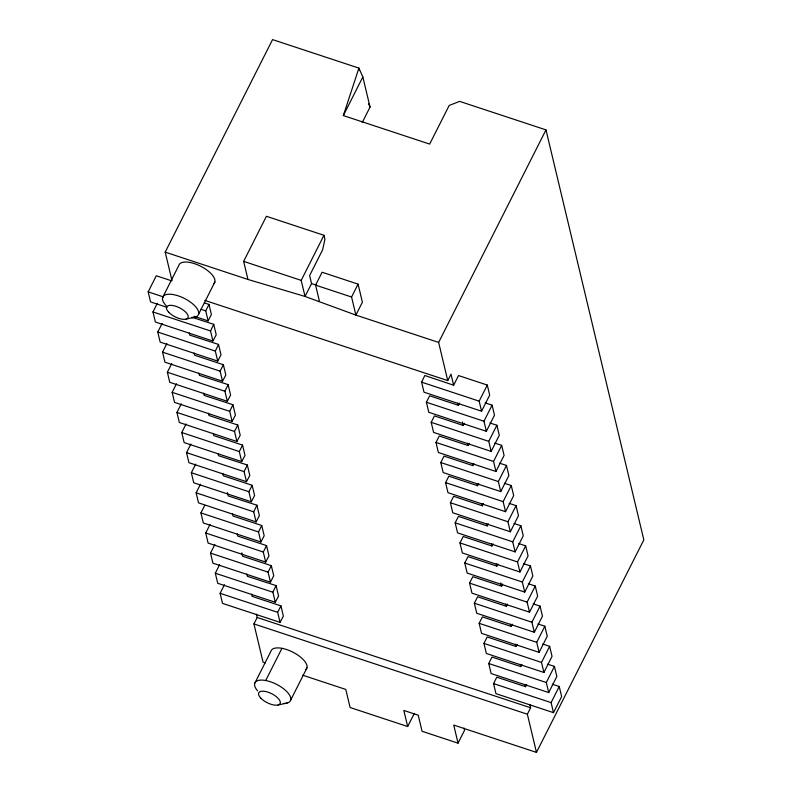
<?xml version="1.0" encoding="UTF-8"?>
<svg xmlns="http://www.w3.org/2000/svg" width="792" height="792" viewBox="0 0 792 792"><rect width="100%" height="100%" fill="white"/><g stroke="black" fill="none" stroke-linecap="round" stroke-linejoin="round"><path stroke-width="1.19" d="M302.673 675.2L345.787 689.436L350.104 707.523L407.672 726.531L403.831 710.454L418.226 715.206L422.067 731.283L458.043 743.163L453.727 725.076L536.471 752.4L643.827 539.867L545.985 129.888L459.647 101.376L449.193 105.445L429.67 144.085L343.332 115.573L358.905 68.112L272.557 39.6L165.201 252.133L172.032 280.774M157.301 303.376L152.965 311.959L155.361 322.007L212.929 341.015L210.533 330.967L213.741 324.324L191.902 317.255M162.103 323.473L157.766 332.056L160.162 342.104L217.721 361.112L215.325 351.064L218.533 344.421L189.803 335.125L189.268 332.887M171.696 363.667L167.359 372.25L169.755 382.298L227.314 401.306L224.918 391.258L228.126 384.625L199.386 375.319L198.861 373.082M176.487 383.764L172.151 392.347L174.547 402.395L232.115 421.403L229.72 411.355L232.917 404.722L204.188 395.416L203.653 393.178M190.882 444.055L186.536 452.638L188.941 462.686L246.5 481.694L244.104 471.646L247.312 465.013L218.572 455.707L218.038 453.469M200.465 484.249L196.129 492.832L198.535 502.88L256.093 521.888L253.697 511.84L256.905 505.207L228.165 495.901L227.363 492.555M219.651 564.637L215.315 573.22L217.711 583.268L275.279 602.276L272.884 592.228L276.081 585.595L247.351 576.289L246.817 574.052M421.601 382.15L424.809 375.507L453.638 385.219L458.518 375.557L487.298 385.06L489.694 395.109L481.566 411.206L423.997 392.198L421.601 382.15L479.16 401.158L481.566 411.206M167.013 307.345L150.569 301.91L148.173 291.862L156.301 275.764L171.27 280.705M162.598 297.554L178.863 265.36A19.889 8.375 26.8 0 1 201.534 266.686A19.889 8.375 26.8 0 1 213.642 283.863M194.06 352.985L194.594 355.222L223.374 364.726L225.819 374.972L222.522 381.209L164.954 362.201L162.558 352.153L166.894 343.57M198.594 314.236L214.86 282.031M194.04 316.265L208.138 320.918L205.732 310.87L208.989 304.435L204.385 302.91M208.138 320.918L211.385 314.483L208.989 304.435M247.955 279.457L243.639 261.37L266.409 216.285L323.968 235.293L324.928 239.313L322.641 249.777L309.623 275.537L311.543 283.576L305.039 296.455L247.955 279.457L165.201 252.133M208.454 413.275L208.979 415.513L237.768 425.017L240.214 435.263L236.907 441.5L179.348 422.492L176.943 412.444L181.289 403.861M213.246 433.373L213.781 435.61L242.56 445.114L245.005 455.36L241.709 461.597L184.14 442.589L181.744 432.541L186.08 423.958M343.332 115.573L362.845 76.933L358.905 68.112L359.459 70.429M222.522 381.209L220.126 371.161L223.374 364.726M362.231 122.532L370.042 107.078L362.845 76.933M222.839 473.567L223.374 475.804L252.153 485.308L254.598 495.554L251.302 501.791L193.733 482.783L191.337 472.735L195.673 464.152M204.831 300.386L447.747 380.606L438.629 342.421L355.885 315.097L305.039 296.455L301.198 280.378L323.968 235.293M236.907 441.5L234.511 431.452L237.768 425.017M319.423 301.207L315.592 285.13L322.096 272.25L358.073 284.13L362.389 302.217L355.885 315.097L351.569 297.01L358.073 284.13M232.432 513.761L232.967 515.998L261.746 525.502L264.191 535.748L260.895 541.985L203.326 522.977L200.93 512.929L204.722 505.415M241.709 461.597L239.303 451.549L242.56 445.114M237.224 533.857L237.758 536.095L266.538 545.599L268.983 555.845L265.686 562.082L208.118 543.074L205.722 533.026L210.058 524.443M241.758 552.846L242.56 556.192L271.339 565.696L273.735 575.744L270.478 582.179L212.919 563.171L210.524 553.123L214.86 544.54M251.302 501.791L248.896 491.743L252.153 485.308M251.618 594.149L252.143 596.386L280.932 605.89L283.378 616.136L280.071 622.373L222.512 603.375L220.117 593.317L224.453 584.734M260.895 541.985L258.489 531.937L261.746 525.502M265.686 562.082L263.291 552.034L266.538 545.599M270.478 582.179L268.082 572.131L271.339 565.696M265.37 662.884L263.043 662.112L253.935 623.928L257.182 617.483L256.39 614.176M280.071 622.373L277.675 612.325L280.932 605.89M254.687 683.417L270.953 651.222A19.889 8.375 26.8 0 1 293.614 652.549A19.889 8.375 26.8 0 1 305.722 669.725M265.706 680.516L281.972 648.311M438.629 342.421L545.985 129.888M485.189 402.88L492.089 405.157L494.495 415.206L486.357 431.303L428.799 412.295L426.393 402.247L429.65 395.812L458.429 405.316L459.518 403.168M447.747 380.606L450.995 374.161L453.638 385.219M290.674 700.098L306.94 667.894M489.981 422.978L496.891 425.255L499.287 435.303L491.159 451.4L433.59 432.392L431.195 422.344L434.442 415.909L463.231 425.413L464.31 423.265M494.782 443.075L501.683 445.352L504.088 455.4L495.95 471.497L438.382 452.489L435.986 442.441L439.243 436.006L468.022 445.51L469.112 443.362M499.574 463.172L506.484 465.448L508.88 475.497L500.742 491.594L443.183 472.586L440.788 462.538L444.035 456.103L472.824 465.607L473.903 463.459M479.16 401.158L487.298 385.06M504.365 483.268L511.276 485.546L513.671 495.594L505.543 511.691L447.975 492.683L445.579 482.635L448.836 476.2L477.616 485.704L478.705 483.556M486.357 431.303L483.962 421.255L492.089 405.157M509.167 503.365L516.077 505.642L518.473 515.691L510.335 531.788L452.776 512.78L450.381 502.732L453.628 496.297L482.407 505.801L483.496 503.653M491.159 451.4L488.753 441.352L496.891 425.255M513.958 523.462L520.869 525.739L523.264 535.788L515.137 551.885L457.568 532.877L455.172 522.829L458.429 516.394L487.209 525.898L488.288 523.75M495.95 471.497L493.555 461.449L501.683 445.352M518.76 543.559L525.67 545.837L528.066 555.885L519.928 571.982L462.37 552.974L459.964 542.926L463.221 536.491L492 545.995L493.089 543.847M500.742 491.594L498.346 481.546L506.484 465.448M523.552 563.657L530.462 565.933L532.858 575.982L524.73 592.079L467.161 573.071L464.765 563.023L468.022 556.588L496.802 566.092L497.881 563.944M505.543 511.691L503.148 501.643L511.276 485.546M528.353 583.753L535.253 586.031L537.659 596.079L529.521 612.176L471.963 593.168L469.557 583.12L472.814 576.685L501.593 586.189L502.682 584.041M510.335 531.788L507.939 521.74L516.077 505.642M407.672 726.531L414.335 713.335M533.145 603.851L540.055 606.127L542.451 616.176L534.323 632.273L476.754 613.265L474.358 603.217L477.606 596.782L506.395 606.286L507.474 604.138M515.137 551.885L512.741 541.837L520.869 525.739M537.946 623.947L544.846 626.224L547.252 636.273L539.114 652.37L481.556 633.362L479.15 623.314L482.407 616.879L511.187 626.383L512.276 624.235M519.928 571.982L517.532 561.934L525.67 545.837M542.738 644.044L549.648 646.322L552.044 656.37L543.916 672.467L486.347 653.459L483.952 643.411L487.199 636.976L515.988 646.48L517.067 644.332M524.73 592.079L522.324 582.031L530.462 565.933M547.539 664.142L554.44 666.418L556.845 676.467L548.707 692.564L491.139 673.556L488.743 663.508L492 657.073L520.78 666.577L521.869 664.429M529.521 612.176L527.125 602.128L535.253 586.031M458.043 743.163L464.548 730.283L464.003 728.026M552.331 684.238L559.241 686.516L561.637 696.564L553.499 712.661L495.94 693.653L493.545 683.605L496.792 677.17L525.581 686.674L526.66 684.526M534.323 632.273L531.917 622.225L540.055 606.127M539.114 652.37L536.719 642.322L544.846 626.224M543.916 672.467L541.51 662.419L549.648 646.322M536.471 752.4L527.363 714.216L530.61 707.771L529.818 704.454M548.707 692.564L546.312 682.516L554.44 666.418M553.499 712.661L551.103 702.613L559.241 686.516M212.929 341.015L216.226 334.778L213.741 324.324M217.721 361.112L221.027 354.875L218.533 344.421M227.314 401.306L230.62 395.069L228.126 384.625M232.115 421.403L235.412 415.166L232.917 404.722M246.5 481.694L249.807 475.457L247.312 465.013M256.093 521.888L259.4 515.651L256.905 505.207M275.279 602.276L278.576 596.039L276.081 585.595M185.991 319.117L195.01 317.196M278.081 704.979L287.1 703.068M311.543 283.576L315.968 285.031M243.639 261.37L301.198 280.378M315.592 285.13L351.569 297.01M148.173 291.862L163.439 296.911M201.039 309.325L205.732 310.87M152.965 311.959L210.533 330.967M426.393 402.247L483.962 421.255M157.766 332.056L215.325 351.064M431.195 422.344L488.753 441.352M162.558 352.153L220.126 371.161M435.986 442.441L493.555 461.449M167.359 372.25L224.918 391.258M440.788 462.538L498.346 481.546M172.151 392.347L229.72 411.355M445.579 482.635L503.148 501.643M176.943 412.444L234.511 431.452M450.381 502.732L507.939 521.74M181.744 432.541L239.303 451.549M455.172 522.829L512.741 541.837M186.536 452.638L244.104 471.646M459.964 542.926L517.532 561.934M191.337 472.735L248.896 491.743M464.765 563.023L522.324 582.031M196.129 492.832L253.697 511.84M469.557 583.12L527.125 602.128M200.93 512.929L258.489 531.937M474.358 603.217L531.917 622.225M205.722 533.026L263.291 552.034M479.15 623.314L536.719 642.322M210.524 553.123L268.082 572.131M483.952 643.411L541.51 662.419M215.315 573.22L272.884 592.228M488.743 663.508L546.312 682.516M220.117 593.317L277.675 612.325M493.545 683.605L551.103 702.613M257.182 617.483L530.61 707.771M253.935 623.928L527.363 714.216M368.567 103.772L370.042 107.078M457.895 403.078L458.429 405.316M462.429 422.057L463.231 425.413M467.488 443.272L468.022 445.51M472.289 463.37L472.824 465.607M477.081 483.466L477.616 485.704M481.882 503.563L482.407 505.801M486.674 523.661L487.209 525.898M491.476 543.758L492 545.995M496.267 563.854L496.802 566.092M500.801 582.843L501.593 586.189M505.86 604.048L506.395 606.286M510.652 624.146L511.187 626.383M515.453 644.242L515.988 646.48M520.245 664.339L520.78 666.577M525.047 684.437L525.581 686.674M257.608 690.881A19.889 8.375 26.8 0 1 262.241 680.1A19.889 8.375 26.8 0 1 287.298 692.129A19.889 8.375 26.8 0 1 283.754 703.435M166.221 305.771A19.889 8.375 26.8 0 1 169.528 294.218A19.889 8.375 26.8 0 1 194.98 306.019A19.889 8.375 26.8 0 1 191.664 317.562M260.796 698.128A11.93 5.019 26.8 0 0 279.497 704.306A11.93 5.019 26.8 0 0 267.993 692.168A11.93 5.019 26.8 0 0 260.796 698.128M168.716 312.266A11.93 5.019 26.8 0 0 187.407 318.433A11.93 5.019 26.8 0 0 175.903 306.306A11.93 5.019 26.8 0 0 168.716 312.266"/></g></svg>
